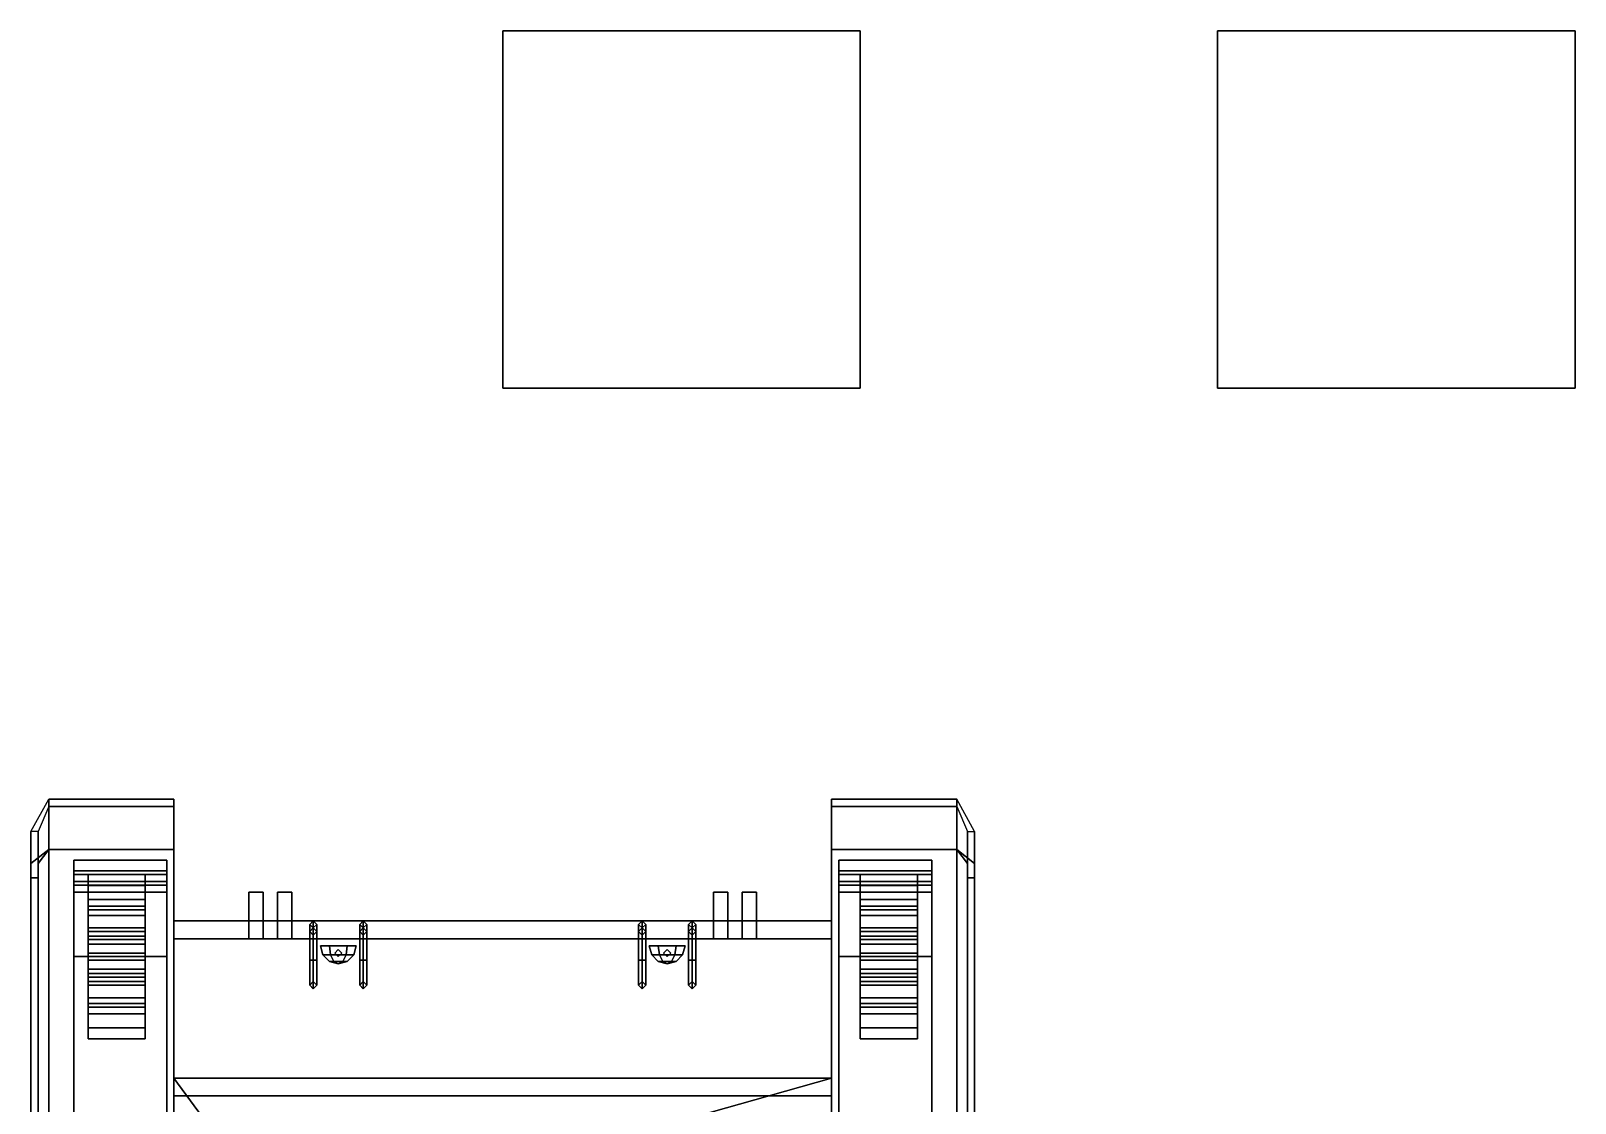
# Model space of a CAD drawing. Header units: millimetres. Extents: x -1.32 to 3, y -3.17 to 5.
# Drawn here: x -1.32 to 3, y 2 to 5 of the extents above; entities that cross this region are included whole.
import ezdxf

# ---------------------------------------------------------------- set-up
doc = ezdxf.new("R2010")
doc.units = ezdxf.units.MM
for name, color, linetype in [('mg2', 6, 'Continuous'), ('mudguards', 6, 'Continuous'), ('tracks', 3, 'Continuous'), ('wheels', 2, 'Continuous')]:
    doc.layers.add(name, color=color, linetype=linetype)

msp = doc.modelspace()

# ---------------------------------------------------------------- linework, layer by layer
for points in [[(1, 5, 1), (1, 5), (0, 5), (0, 5, 1)], [(1, 5), (1, 4), (0, 4), (0, 5)], [(0, 5), (0, 4), (0, 4, 1), (0, 5, 1)], [(0, 5, 1), (0, 4, 1), (1, 4, 1), (1, 5, 1)], [(1, 4, 1), (1, 4), (1, 5), (1, 5, 1)], [(3, 5), (3, 4), (2, 4), (2, 5)], [(2, 5), (2, 4), (3, 4), (3, 5)], [(0, 4, 1), (0, 4), (1, 4), (1, 4, 1)], [(-0.71, 2.59, 0.64), (-0.71, 2.46, 0.58), (-0.71, 2.51, 0.82), (-0.71, 2.59, 0.78)], [(-0.67, 2.59, 0.78), (-0.67, 2.59, 0.64), (-0.71, 2.59, 0.64), (-0.71, 2.59, 0.78)], [(-0.71, 2.59, 0.78), (-0.71, 2.51, 0.82), (-0.67, 2.51, 0.82), (-0.67, 2.59, 0.78)], [(-0.67, 2.59, 0.64), (-0.67, 2.46, 0.58), (-0.71, 2.46, 0.58), (-0.71, 2.59, 0.64)], [(-0.67, 2.51, 0.82), (-0.67, 2.46, 0.58), (-0.67, 2.59, 0.64), (-0.67, 2.59, 0.78)], [(-0.59, 2.59, 0.64), (-0.59, 2.46, 0.58), (-0.63, 2.46, 0.58), (-0.63, 2.59, 0.64)], [(-0.63, 2.59, 0.78), (-0.63, 2.51, 0.82), (-0.59, 2.51, 0.82), (-0.59, 2.59, 0.78)], [(-0.59, 2.59, 0.78), (-0.59, 2.59, 0.64), (-0.63, 2.59, 0.64), (-0.63, 2.59, 0.78)], [(-0.63, 2.59, 0.64), (-0.63, 2.46, 0.58), (-0.63, 2.51, 0.82), (-0.63, 2.59, 0.78)], [(-0.59, 2.51, 0.82), (-0.59, 2.46, 0.58), (-0.59, 2.59, 0.64), (-0.59, 2.59, 0.78)], [(0.59, 2.59, 0.64), (0.59, 2.46, 0.58), (0.59, 2.51, 0.82), (0.59, 2.59, 0.78)], [(0.59, 2.59, 0.78), (0.59, 2.51, 0.82), (0.63, 2.51, 0.82), (0.63, 2.59, 0.78)], [(0.63, 2.59, 0.78), (0.63, 2.59, 0.64), (0.59, 2.59, 0.64), (0.59, 2.59, 0.78)], [(0.63, 2.59, 0.64), (0.63, 2.46, 0.58), (0.59, 2.46, 0.58), (0.59, 2.59, 0.64)], [(0.63, 2.51, 0.82), (0.63, 2.46, 0.58), (0.63, 2.59, 0.64), (0.63, 2.59, 0.78)], [(0.67, 2.59, 0.64), (0.67, 2.46, 0.58), (0.67, 2.51, 0.82), (0.67, 2.59, 0.78)], [(0.71, 2.59, 0.78), (0.71, 2.59, 0.64), (0.67, 2.59, 0.64), (0.67, 2.59, 0.78)], [(0.67, 2.59, 0.78), (0.67, 2.51, 0.82), (0.71, 2.51, 0.82), (0.71, 2.59, 0.78)], [(0.71, 2.59, 0.64), (0.71, 2.46, 0.58), (0.67, 2.46, 0.58), (0.67, 2.59, 0.64)], [(0.71, 2.51, 0.82), (0.71, 2.46, 0.58), (0.71, 2.59, 0.64), (0.71, 2.59, 0.78)], [(-0.92, 2.51, 0.82), (-0.92, -2.7, 0.91), (-0.92, -0.48, 1.08), (-0.92, 2.07, 1.08)], [(0.92, 2.07, 1.08), (0.92, 2.51, 0.82), (-0.92, 2.51, 0.82), (-0.92, 2.07, 1.08)], [(-0.92, 2.46, 0.58), (-0.92, -2.7, 0.47), (-0.92, -2.7, 0.91), (-0.92, 2.51, 0.82)], [(0.92, 2.51, 0.82), (0.92, 2.46, 0.58), (-0.92, 2.46, 0.58), (-0.92, 2.51, 0.82)], [(-0.53, 2.51, 0.82), (-0.54, 2.5, 0.82), (-0.54, 2.48, 1.02), (-0.53, 2.49, 1.03)], [(-0.52, 2.5, 0.82), (-0.53, 2.51, 0.82), (-0.53, 2.49, 1.03), (-0.52, 2.48, 1.02)], [(-0.39, 2.51, 0.82), (-0.4, 2.5, 0.82), (-0.4, 2.48, 1.02), (-0.39, 2.49, 1.03)], [(-0.38, 2.5, 0.82), (-0.39, 2.51, 0.82), (-0.39, 2.49, 1.03), (-0.38, 2.48, 1.02)], [(0.39, 2.51, 0.82), (0.38, 2.5, 0.82), (0.38, 2.48, 1.02), (0.39, 2.49, 1.03)], [(0.4, 2.5, 0.82), (0.39, 2.51, 0.82), (0.39, 2.49, 1.03), (0.4, 2.48, 1.02)], [(0.53, 2.51, 0.82), (0.52, 2.5, 0.82), (0.52, 2.48, 1.02), (0.53, 2.49, 1.03)], [(0.54, 2.5, 0.82), (0.53, 2.51, 0.82), (0.53, 2.49, 1.03), (0.54, 2.48, 1.02)], [(0.92, -0.48, 1.08), (0.92, -2.7, 0.91), (0.92, 2.51, 0.82), (0.92, 2.07, 1.08)], [(0.92, -2.7, 0.91), (0.92, -2.7, 0.47), (0.92, 2.46, 0.58), (0.92, 2.51, 0.82)], [(-0.54, 2.5, 0.82), (-0.53, 2.49, 0.83), (-0.53, 2.47, 1.01), (-0.54, 2.48, 1.02)], [(-0.53, 2.49, 1.03), (-0.54, 2.48, 1.02), (-0.54, 2.4, 1.04), (-0.53, 2.4, 1.05)], [(-0.54, 2.48, 1.02), (-0.53, 2.47, 1.01), (-0.53, 2.4, 1.03), (-0.54, 2.4, 1.04)], [(-0.53, 2.49, 0.83), (-0.52, 2.5, 0.82), (-0.52, 2.48, 1.02), (-0.53, 2.47, 1.01)], [(-0.52, 2.48, 1.02), (-0.53, 2.49, 1.03), (-0.53, 2.4, 1.05), (-0.52, 2.4, 1.04)], [(-0.53, 2.47, 1.01), (-0.52, 2.48, 1.02), (-0.52, 2.4, 1.04), (-0.53, 2.4, 1.03)], [(-0.4, 2.5, 0.82), (-0.39, 2.49, 0.83), (-0.39, 2.47, 1.01), (-0.4, 2.48, 1.02)], [(-0.39, 2.49, 1.03), (-0.4, 2.48, 1.02), (-0.4, 2.4, 1.04), (-0.39, 2.4, 1.05)], [(-0.4, 2.48, 1.02), (-0.39, 2.47, 1.01), (-0.39, 2.4, 1.03), (-0.4, 2.4, 1.04)], [(-0.39, 2.49, 0.83), (-0.38, 2.5, 0.82), (-0.38, 2.48, 1.02), (-0.39, 2.47, 1.01)], [(-0.38, 2.48, 1.02), (-0.39, 2.49, 1.03), (-0.39, 2.4, 1.05), (-0.38, 2.4, 1.04)], [(-0.39, 2.47, 1.01), (-0.38, 2.48, 1.02), (-0.38, 2.4, 1.04), (-0.39, 2.4, 1.03)], [(0.38, 2.5, 0.82), (0.39, 2.49, 0.83), (0.39, 2.47, 1.01), (0.38, 2.48, 1.02)], [(0.39, 2.49, 1.03), (0.38, 2.48, 1.02), (0.38, 2.4, 1.04), (0.39, 2.4, 1.05)], [(0.38, 2.48, 1.02), (0.39, 2.47, 1.01), (0.39, 2.4, 1.03), (0.38, 2.4, 1.04)], [(0.39, 2.49, 0.83), (0.4, 2.5, 0.82), (0.4, 2.48, 1.02), (0.39, 2.47, 1.01)], [(0.4, 2.48, 1.02), (0.39, 2.49, 1.03), (0.39, 2.4, 1.05), (0.4, 2.4, 1.04)], [(0.39, 2.47, 1.01), (0.4, 2.48, 1.02), (0.4, 2.4, 1.04), (0.39, 2.4, 1.03)], [(0.52, 2.5, 0.82), (0.53, 2.49, 0.83), (0.53, 2.47, 1.01), (0.52, 2.48, 1.02)], [(0.53, 2.49, 1.03), (0.52, 2.48, 1.02), (0.52, 2.4, 1.04), (0.53, 2.4, 1.05)], [(0.52, 2.48, 1.02), (0.53, 2.47, 1.01), (0.53, 2.4, 1.03), (0.52, 2.4, 1.04)], [(0.53, 2.49, 0.83), (0.54, 2.5, 0.82), (0.54, 2.48, 1.02), (0.53, 2.47, 1.01)], [(0.54, 2.48, 1.02), (0.53, 2.49, 1.03), (0.53, 2.4, 1.05), (0.54, 2.4, 1.04)], [(0.53, 2.47, 1.01), (0.54, 2.48, 1.02), (0.54, 2.4, 1.04), (0.53, 2.4, 1.03)], [(0.92, 2.46, 0.58), (0.92, 2.02, 0.34), (-0.92, 2.02, 0.34), (-0.92, 2.46, 0.58)], [(-0.92, 2.02, 0.34), (-0.92, -2.24, 0.34), (-0.92, -2.7, 0.47), (-0.92, 2.46, 0.58)], [(-0.41, 2.44, 0.96), (-0.435, 2.44, 0.9167), (-0.485, 2.44, 0.9167), (-0.51, 2.44, 0.96)], [(-0.435, 2.44, 1.0033), (-0.41, 2.44, 0.96), (-0.51, 2.44, 0.96), (-0.485, 2.44, 1.0033)], [(-0.4817, 2.415, 0.9975), (-0.485, 2.44, 1.0033), (-0.51, 2.44, 0.96), (-0.5033, 2.415, 0.96)], [(-0.5033, 2.415, 0.96), (-0.51, 2.44, 0.96), (-0.485, 2.44, 0.9167), (-0.4817, 2.415, 0.9225)], [(-0.4383, 2.415, 0.9975), (-0.435, 2.44, 1.0033), (-0.485, 2.44, 1.0033), (-0.4817, 2.415, 0.9975)], [(-0.4817, 2.415, 0.9225), (-0.485, 2.44, 0.9167), (-0.435, 2.44, 0.9167), (-0.4383, 2.415, 0.9225)], [(-0.46, 2.43, 0.86), (-0.47, 2.42, 0.87), (-0.47, 2.42, 0.93), (-0.46, 2.43, 0.92)], [(-0.47, 2.42, 0.87), (-0.46, 2.41, 0.87), (-0.46, 2.41, 0.93), (-0.47, 2.42, 0.93)], [(-0.45, 2.42, 0.87), (-0.46, 2.43, 0.86), (-0.46, 2.43, 0.92), (-0.45, 2.42, 0.93)], [(-0.46, 2.41, 0.87), (-0.45, 2.42, 0.87), (-0.45, 2.42, 0.93), (-0.46, 2.41, 0.93)], [(-0.4167, 2.415, 0.96), (-0.41, 2.44, 0.96), (-0.435, 2.44, 1.0033), (-0.4383, 2.415, 0.9975)], [(-0.4383, 2.415, 0.9225), (-0.435, 2.44, 0.9167), (-0.41, 2.44, 0.96), (-0.4167, 2.415, 0.96)], [(0.4167, 2.415, 0.96), (0.41, 2.44, 0.96), (0.435, 2.44, 0.9167), (0.4383, 2.415, 0.9225)], [(0.4383, 2.415, 0.9975), (0.435, 2.44, 1.0033), (0.41, 2.44, 0.96), (0.4167, 2.415, 0.96)], [(0.485, 2.44, 1.0033), (0.51, 2.44, 0.96), (0.41, 2.44, 0.96), (0.435, 2.44, 1.0033)], [(0.51, 2.44, 0.96), (0.485, 2.44, 0.9167), (0.435, 2.44, 0.9167), (0.41, 2.44, 0.96)], [(0.4383, 2.415, 0.9225), (0.435, 2.44, 0.9167), (0.485, 2.44, 0.9167), (0.4817, 2.415, 0.9225)], [(0.4817, 2.415, 0.9975), (0.485, 2.44, 1.0033), (0.435, 2.44, 1.0033), (0.4383, 2.415, 0.9975)], [(0.46, 2.43, 0.86), (0.45, 2.42, 0.87), (0.45, 2.42, 0.93), (0.46, 2.43, 0.92)], [(0.45, 2.42, 0.87), (0.46, 2.41, 0.87), (0.46, 2.41, 0.93), (0.45, 2.42, 0.93)], [(0.47, 2.42, 0.87), (0.46, 2.43, 0.86), (0.46, 2.43, 0.92), (0.47, 2.42, 0.93)], [(0.46, 2.41, 0.87), (0.47, 2.42, 0.87), (0.47, 2.42, 0.93), (0.46, 2.41, 0.93)], [(0.4817, 2.415, 0.9225), (0.485, 2.44, 0.9167), (0.51, 2.44, 0.96), (0.5033, 2.415, 0.96)], [(0.5033, 2.415, 0.96), (0.51, 2.44, 0.96), (0.485, 2.44, 1.0033), (0.4817, 2.415, 0.9975)], [(0.92, -2.7, 0.47), (0.92, -2.24, 0.34), (0.92, 2.02, 0.34), (0.92, 2.46, 0.58)], [(-0.53, 2.4, 1.05), (-0.54, 2.4, 1.04), (-0.54, 2.33, 0.92), (-0.53, 2.32, 0.93)], [(-0.54, 2.4, 1.04), (-0.53, 2.4, 1.03), (-0.53, 2.34, 0.92), (-0.54, 2.33, 0.92)], [(-0.52, 2.4, 1.04), (-0.53, 2.4, 1.05), (-0.53, 2.32, 0.93), (-0.52, 2.33, 0.92)], [(-0.53, 2.4, 1.03), (-0.52, 2.4, 1.04), (-0.52, 2.33, 0.92), (-0.53, 2.34, 0.92)], [(-0.4725, 2.3967, 0.9817), (-0.4817, 2.415, 0.9975), (-0.5033, 2.415, 0.96), (-0.485, 2.3967, 0.96)], [(-0.485, 2.3967, 0.96), (-0.5033, 2.415, 0.96), (-0.4817, 2.415, 0.9225), (-0.4725, 2.3967, 0.9383)], [(-0.46, 2.39, 0.96), (-0.4725, 2.3967, 0.9817), (-0.485, 2.3967, 0.96), (-0.46, 2.39, 0.96)], [(-0.46, 2.39, 0.96), (-0.485, 2.3967, 0.96), (-0.4725, 2.3967, 0.9383), (-0.46, 2.39, 0.96)], [(-0.4475, 2.3967, 0.9817), (-0.4383, 2.415, 0.9975), (-0.4817, 2.415, 0.9975), (-0.4725, 2.3967, 0.9817)], [(-0.4725, 2.3967, 0.9383), (-0.4817, 2.415, 0.9225), (-0.4383, 2.415, 0.9225), (-0.4475, 2.3967, 0.9383)], [(-0.46, 2.39, 0.96), (-0.4475, 2.3967, 0.9817), (-0.4725, 2.3967, 0.9817), (-0.46, 2.39, 0.96)], [(-0.46, 2.39, 0.96), (-0.4725, 2.3967, 0.9383), (-0.4475, 2.3967, 0.9383), (-0.46, 2.39, 0.96)], [(-0.46, 2.39, 0.96), (-0.435, 2.3967, 0.96), (-0.4475, 2.3967, 0.9817), (-0.46, 2.39, 0.96)], [(-0.46, 2.39, 0.96), (-0.4475, 2.3967, 0.9383), (-0.435, 2.3967, 0.96), (-0.46, 2.39, 0.96)], [(-0.435, 2.3967, 0.96), (-0.4167, 2.415, 0.96), (-0.4383, 2.415, 0.9975), (-0.4475, 2.3967, 0.9817)], [(-0.4475, 2.3967, 0.9383), (-0.4383, 2.415, 0.9225), (-0.4167, 2.415, 0.96), (-0.435, 2.3967, 0.96)], [(-0.39, 2.4, 1.05), (-0.4, 2.4, 1.04), (-0.4, 2.33, 0.92), (-0.39, 2.32, 0.93)], [(-0.4, 2.4, 1.04), (-0.39, 2.4, 1.03), (-0.39, 2.34, 0.92), (-0.4, 2.33, 0.92)], [(-0.38, 2.4, 1.04), (-0.39, 2.4, 1.05), (-0.39, 2.32, 0.93), (-0.38, 2.33, 0.92)], [(-0.39, 2.4, 1.03), (-0.38, 2.4, 1.04), (-0.38, 2.33, 0.92), (-0.39, 2.34, 0.92)], [(0.39, 2.4, 1.05), (0.38, 2.4, 1.04), (0.38, 2.33, 0.92), (0.39, 2.32, 0.93)], [(0.38, 2.4, 1.04), (0.39, 2.4, 1.03), (0.39, 2.34, 0.92), (0.38, 2.33, 0.92)], [(0.4, 2.4, 1.04), (0.39, 2.4, 1.05), (0.39, 2.32, 0.93), (0.4, 2.33, 0.92)], [(0.39, 2.4, 1.03), (0.4, 2.4, 1.04), (0.4, 2.33, 0.92), (0.39, 2.34, 0.92)], [(0.435, 2.3967, 0.96), (0.4167, 2.415, 0.96), (0.4383, 2.415, 0.9225), (0.4475, 2.3967, 0.9383)], [(0.4475, 2.3967, 0.9817), (0.4383, 2.415, 0.9975), (0.4167, 2.415, 0.96), (0.435, 2.3967, 0.96)], [(0.46, 2.39, 0.96), (0.435, 2.3967, 0.96), (0.4475, 2.3967, 0.9383), (0.46, 2.39, 0.96)], [(0.46, 2.39, 0.96), (0.4475, 2.3967, 0.9817), (0.435, 2.3967, 0.96), (0.46, 2.39, 0.96)], [(0.4475, 2.3967, 0.9383), (0.4383, 2.415, 0.9225), (0.4817, 2.415, 0.9225), (0.4725, 2.3967, 0.9383)], [(0.4725, 2.3967, 0.9817), (0.4817, 2.415, 0.9975), (0.4383, 2.415, 0.9975), (0.4475, 2.3967, 0.9817)], [(0.46, 2.39, 0.96), (0.4475, 2.3967, 0.9383), (0.4725, 2.3967, 0.9383), (0.46, 2.39, 0.96)], [(0.46, 2.39, 0.96), (0.4725, 2.3967, 0.9817), (0.4475, 2.3967, 0.9817), (0.46, 2.39, 0.96)], [(0.46, 2.39, 0.96), (0.4725, 2.3967, 0.9383), (0.485, 2.3967, 0.96), (0.46, 2.39, 0.96)], [(0.46, 2.39, 0.96), (0.485, 2.3967, 0.96), (0.4725, 2.3967, 0.9817), (0.46, 2.39, 0.96)], [(0.4725, 2.3967, 0.9383), (0.4817, 2.415, 0.9225), (0.5033, 2.415, 0.96), (0.485, 2.3967, 0.96)], [(0.485, 2.3967, 0.96), (0.5033, 2.415, 0.96), (0.4817, 2.415, 0.9975), (0.4725, 2.3967, 0.9817)], [(0.52, 2.4, 1.04), (0.53, 2.4, 1.03), (0.53, 2.34, 0.92), (0.52, 2.33, 0.92)], [(0.53, 2.4, 1.05), (0.52, 2.4, 1.04), (0.52, 2.33, 0.92), (0.53, 2.32, 0.93)], [(0.53, 2.4, 1.03), (0.54, 2.4, 1.04), (0.54, 2.33, 0.92), (0.53, 2.34, 0.92)], [(0.54, 2.4, 1.04), (0.53, 2.4, 1.05), (0.53, 2.32, 0.93), (0.54, 2.33, 0.92)], [(-0.92, 2.07, 1.08), (-0.7, 1.77, 1.08), (-0.14, 1.77, 1.08), (0.92, 2.07, 1.08)], [(-0.92, 2.07, 1.08), (-0.92, 1.27, 1.08), (-0.7, 1.27, 1.08), (-0.7, 1.77, 1.08)], [(-0.14, 1.77, 1.08), (-0.14, 1.27, 1.08), (0.92, 1.27, 1.08), (0.92, 2.07, 1.08)], [(0.92, 2.02, 0.34), (0.92, -2.24, 0.34), (-0.92, -2.24, 0.34), (-0.92, 2.02, 0.34)]]:
    msp.add_3dface(points)
at = {"layer": 'mg2'}
for points in [[(-1.27, 2.85, 0.73), (-1.27, 2.71, 1.03), (-1.32, 2.67, 0.99), (-1.32, 2.76, 0.69)], [(-1.3, 2.76, 0.69), (-1.3, 2.67, 0.99), (-1.27, 2.71, 1.01), (-1.27, 2.83, 0.73)], [(-0.92, 2.85, 0.73), (-0.92, 2.71, 1.03), (-1.27, 2.71, 1.03), (-1.27, 2.85, 0.73)], [(-1.27, 2.85, 0.73), (-1.27, 2.83, 0.73), (-0.92, 2.83, 0.73), (-0.92, 2.85, 0.73)], [(-1.27, 2.83, 0.73), (-1.27, 2.71, 1.01), (-0.92, 2.71, 1.01), (-0.92, 2.83, 0.73)], [(-0.92, 2.85, 0.73), (-0.92, 2.71, 1.03), (-0.92, 2.51, 0.82), (-0.92, 2.46, 0.58)], [(-0.92, 2.46, 0.58), (-0.92, 2.51, 0.82), (-0.92, 2.71, 1.03), (-0.92, 2.85, 0.73)], [(-1.32, 2.67, 0.99), (-1.32, 1.23, 1.13), (-1.32, 2.63, 0.62), (-1.32, 2.76, 0.69)], [(-1.32, 2.63, 0.62), (-1.3, 2.63, 0.62), (-1.3, 2.76, 0.69), (-1.32, 2.76, 0.69)], [(-1.3, 2.76, 0.69), (-1.3, 2.63, 0.62), (-1.3, 1.23, 1.13), (-1.3, 2.67, 0.99)], [(-1.27, 2.71, 1.03), (-1.27, 1.21, 1.18), (-1.32, 1.23, 1.13), (-1.32, 2.67, 0.99)], [(-1.3, 2.67, 0.99), (-1.3, 1.23, 1.13), (-1.27, 1.21, 1.16), (-1.27, 2.71, 1.01)], [(-1.27, 2.71, 1.01), (-1.27, 1.21, 1.16), (-0.92, 1.21, 1.16), (-0.92, 2.71, 1.01)], [(-0.92, 2.71, 1.03), (-0.92, 1.21, 1.18), (-1.27, 1.21, 1.18), (-1.27, 2.71, 1.03)], [(-0.92, 1.27, 1.08), (-0.92, 1.2223, 1.1788), (-0.92, 2.71, 1.03), (-0.92, 2.07, 1.08)], [(-0.92, 2.07, 1.08), (-0.92, 2.71, 1.03), (-0.92, 1.2223, 1.1788), (-0.92, 1.27, 1.08)], [(-0.92, 2.51, 0.82), (-0.92, 2.07, 1.08), (-0.92, 2.07, 1.08), (-0.92, 2.71, 1.03)], [(-0.92, 2.71, 1.03), (-0.92, 2.07, 1.08), (-0.92, 2.07, 1.08), (-0.92, 2.51, 0.82)], [(-1.32, 1.23, 1.13), (-1.32, -1.33, 1.13), (-1.32, -2.8, 0.62), (-1.32, 2.63, 0.62)], [(-1.32, -2.8, 0.62), (-1.3, -2.8, 0.62), (-1.3, 2.63, 0.62), (-1.32, 2.63, 0.62)], [(-1.3, 2.63, 0.62), (-1.3, -2.8, 0.62), (-1.3, -1.33, 1.13), (-1.3, 1.23, 1.13)]]:
    msp.add_3dface(points, dxfattribs=at)
at = {"layer": 'mudguards'}
for points in [[(0.92, 2.85, 0.73), (0.92, 2.71, 1.03), (1.27, 2.71, 1.03), (1.27, 2.85, 0.73)], [(1.27, 2.85, 0.73), (1.27, 2.83, 0.73), (0.92, 2.83, 0.73), (0.92, 2.85, 0.73)], [(0.92, 2.85, 0.73), (0.92, 2.71, 1.03), (0.92, 2.51, 0.82), (0.92, 2.46, 0.58)], [(0.92, 2.46, 0.58), (0.92, 2.51, 0.82), (0.92, 2.71, 1.03), (0.92, 2.85, 0.73)], [(1.27, 2.83, 0.73), (1.27, 2.71, 1.01), (0.92, 2.71, 1.01), (0.92, 2.83, 0.73)], [(1.27, 2.85, 0.73), (1.27, 2.71, 1.03), (1.32, 2.67, 0.99), (1.32, 2.76, 0.69)], [(1.3, 2.76, 0.69), (1.3, 2.67, 0.99), (1.27, 2.71, 1.01), (1.27, 2.83, 0.73)], [(1.32, 2.63, 0.62), (1.3, 2.63, 0.62), (1.3, 2.76, 0.69), (1.32, 2.76, 0.69)], [(1.3, 2.76, 0.69), (1.3, 2.63, 0.62), (1.3, 1.23, 1.13), (1.3, 2.67, 0.99)], [(1.32, 2.67, 0.99), (1.32, 1.23, 1.13), (1.32, 2.63, 0.62), (1.32, 2.76, 0.69)], [(0.92, 2.71, 1.03), (0.92, 1.21, 1.18), (1.27, 1.21, 1.18), (1.27, 2.71, 1.03)], [(1.27, 2.71, 1.01), (1.27, 1.21, 1.16), (0.92, 1.21, 1.16), (0.92, 2.71, 1.01)], [(0.92, 2.71, 1.03), (0.92, 2.07, 1.08), (0.92, 2.07, 1.08), (0.92, 2.51, 0.82)], [(0.92, 2.51, 0.82), (0.92, 2.07, 1.08), (0.92, 2.07, 1.08), (0.92, 2.71, 1.03)], [(0.92, 2.07, 1.08), (0.92, 2.71, 1.03), (0.92, 1.2223, 1.1788), (0.92, 1.27, 1.08)], [(0.92, 1.27, 1.08), (0.92, 1.2223, 1.1788), (0.92, 2.71, 1.03), (0.92, 2.07, 1.08)], [(1.3, 2.67, 0.99), (1.3, 1.23, 1.13), (1.27, 1.21, 1.16), (1.27, 2.71, 1.01)], [(1.27, 2.71, 1.03), (1.27, 1.21, 1.18), (1.32, 1.23, 1.13), (1.32, 2.67, 0.99)], [(1.3, 2.63, 0.62), (1.3, -2.8, 0.62), (1.3, -1.33, 1.13), (1.3, 1.23, 1.13)], [(1.32, -2.8, 0.62), (1.3, -2.8, 0.62), (1.3, 2.63, 0.62), (1.32, 2.63, 0.62)], [(1.32, 1.23, 1.13), (1.32, -1.33, 1.13), (1.32, -2.8, 0.62), (1.32, 2.63, 0.62)]]:
    msp.add_3dface(points, dxfattribs=at)
at = {"layer": 'tracks'}
for points in [[(-1.2, 2.68, 0.63), (-1.2, 2.64, 0.45), (-1.2, 2.62, 0.47), (-1.2, 2.65, 0.63)], [(-0.94, 2.68, 0.63), (-0.94, 2.64, 0.45), (-1.2, 2.64, 0.45), (-1.2, 2.68, 0.63)], [(-1.2, 2.65, 0.63), (-1.2, 2.59, 0.82), (-1.2, 2.61, 0.84), (-1.2, 2.68, 0.63)], [(-1.2, 2.68, 0.63), (-1.2, 2.61, 0.84), (-0.94, 2.61, 0.84), (-0.94, 2.68, 0.63)], [(-0.94, 2.62, 0.47), (-0.94, 2.64, 0.45), (-0.94, 2.68, 0.63), (-0.94, 2.65, 0.63)], [(-0.94, 2.61, 0.84), (-0.94, 2.59, 0.82), (-0.94, 2.65, 0.63), (-0.94, 2.68, 0.63)], [(0.94, 2.68, 0.63), (0.94, 2.64, 0.45), (0.94, 2.62, 0.47), (0.94, 2.65, 0.63)], [(1.2, 2.68, 0.63), (1.2, 2.64, 0.45), (0.94, 2.64, 0.45), (0.94, 2.68, 0.63)], [(0.94, 2.65, 0.63), (0.94, 2.59, 0.82), (0.94, 2.61, 0.84), (0.94, 2.68, 0.63)], [(0.94, 2.68, 0.63), (0.94, 2.61, 0.84), (1.2, 2.61, 0.84), (1.2, 2.68, 0.63)], [(1.2, 2.62, 0.47), (1.2, 2.64, 0.45), (1.2, 2.68, 0.63), (1.2, 2.65, 0.63)], [(1.2, 2.61, 0.84), (1.2, 2.59, 0.82), (1.2, 2.65, 0.63), (1.2, 2.68, 0.63)], [(-1.2, 2.65, 0.63), (-1.2, 2.62, 0.47), (-0.94, 2.62, 0.47), (-0.94, 2.65, 0.63)], [(-0.94, 2.65, 0.63), (-0.94, 2.59, 0.82), (-1.2, 2.59, 0.82), (-1.2, 2.65, 0.63)], [(-1.2, 2.64, 0.45), (-1.2, 1.64, -0.01), (-1.2, 1.64, 0.02), (-1.2, 2.62, 0.47)], [(-0.94, 2.64, 0.45), (-0.94, 1.64, -0.01), (-1.2, 1.64, -0.01), (-1.2, 2.64, 0.45)], [(-0.94, 1.64, 0.02), (-0.94, 1.64, -0.01), (-0.94, 2.64, 0.45), (-0.94, 2.62, 0.47)], [(0.94, 2.65, 0.63), (0.94, 2.62, 0.47), (1.2, 2.62, 0.47), (1.2, 2.65, 0.63)], [(1.2, 2.65, 0.63), (1.2, 2.59, 0.82), (0.94, 2.59, 0.82), (0.94, 2.65, 0.63)], [(0.94, 2.64, 0.45), (0.94, 1.64, -0.01), (0.94, 1.64, 0.02), (0.94, 2.62, 0.47)], [(1.2, 2.64, 0.45), (1.2, 1.64, -0.01), (0.94, 1.64, -0.01), (0.94, 2.64, 0.45)], [(1.2, 1.64, 0.02), (1.2, 1.64, -0.01), (1.2, 2.64, 0.45), (1.2, 2.62, 0.47)], [(-1.2, 2.62, 0.47), (-1.2, 1.64, 0.02), (-0.94, 1.64, 0.02), (-0.94, 2.62, 0.47)], [(-1.2, 2.59, 0.82), (-1.2, 2.41, 0.86), (-1.2, 2.41, 0.89), (-1.2, 2.61, 0.84)], [(-1.2, 2.61, 0.84), (-1.2, 2.41, 0.89), (-0.94, 2.41, 0.89), (-0.94, 2.61, 0.84)], [(-0.94, 2.41, 0.89), (-0.94, 2.41, 0.86), (-0.94, 2.59, 0.82), (-0.94, 2.61, 0.84)], [(0.94, 2.62, 0.47), (0.94, 1.64, 0.02), (1.2, 1.64, 0.02), (1.2, 2.62, 0.47)], [(0.94, 2.59, 0.82), (0.94, 2.41, 0.86), (0.94, 2.41, 0.89), (0.94, 2.61, 0.84)], [(0.94, 2.61, 0.84), (0.94, 2.41, 0.89), (1.2, 2.41, 0.89), (1.2, 2.61, 0.84)], [(1.2, 2.41, 0.89), (1.2, 2.41, 0.86), (1.2, 2.59, 0.82), (1.2, 2.61, 0.84)], [(-0.94, 2.59, 0.82), (-0.94, 2.41, 0.86), (-1.2, 2.41, 0.86), (-1.2, 2.59, 0.82)], [(1.2, 2.59, 0.82), (1.2, 2.41, 0.86), (0.94, 2.41, 0.86), (0.94, 2.59, 0.82)], [(-1.2, 2.41, 0.89), (-1.2, 1.64, 0.81), (-0.94, 1.64, 0.81), (-0.94, 2.41, 0.89)], [(-1.2, 2.41, 0.86), (-1.2, 1.64, 0.78), (-1.2, 1.64, 0.81), (-1.2, 2.41, 0.89)], [(-0.94, 2.41, 0.86), (-0.94, 1.64, 0.78), (-1.2, 1.64, 0.78), (-1.2, 2.41, 0.86)], [(-0.94, 1.64, 0.81), (-0.94, 1.64, 0.78), (-0.94, 2.41, 0.86), (-0.94, 2.41, 0.89)], [(0.94, 2.41, 0.86), (0.94, 1.64, 0.78), (0.94, 1.64, 0.81), (0.94, 2.41, 0.89)], [(1.2, 2.41, 0.86), (1.2, 1.64, 0.78), (0.94, 1.64, 0.78), (0.94, 2.41, 0.86)], [(0.94, 2.41, 0.89), (0.94, 1.64, 0.81), (1.2, 1.64, 0.81), (1.2, 2.41, 0.89)], [(1.2, 1.64, 0.81), (1.2, 1.64, 0.78), (1.2, 2.41, 0.86), (1.2, 2.41, 0.89)]]:
    msp.add_3dface(points, dxfattribs=at)
at = {"layer": 'wheels'}
for points in [[(-1.16, 2.6092, 0.745), (-1.16, 2.64, 0.63), (-1.16, 2.57, 0.63), (-1.16, 2.5512, 0.7)], [(-1, 2.6092, 0.745), (-1, 2.64, 0.63), (-1.16, 2.64, 0.63), (-1.16, 2.6092, 0.745)], [(-1.16, 2.64, 0.63), (-1.16, 2.6092, 0.515), (-1.16, 2.5512, 0.56), (-1.16, 2.57, 0.63)], [(-1, 2.64, 0.63), (-1, 2.6092, 0.515), (-1.16, 2.6092, 0.515), (-1.16, 2.64, 0.63)], [(-1, 2.64, 0.63), (-1, 2.6092, 0.745), (-1, 2.5512, 0.7), (-1, 2.57, 0.63)], [(-1, 2.6092, 0.515), (-1, 2.64, 0.63), (-1, 2.57, 0.63), (-1, 2.5512, 0.56)], [(1, 2.64, 0.63), (1, 2.6092, 0.515), (1, 2.5512, 0.56), (1, 2.57, 0.63)], [(1.16, 2.64, 0.63), (1.16, 2.6092, 0.515), (1, 2.6092, 0.515), (1, 2.64, 0.63)], [(1, 2.6092, 0.745), (1, 2.64, 0.63), (1, 2.57, 0.63), (1, 2.5512, 0.7)], [(1.16, 2.6092, 0.745), (1.16, 2.64, 0.63), (1, 2.64, 0.63), (1, 2.6092, 0.745)], [(1.16, 2.6092, 0.515), (1.16, 2.64, 0.63), (1.16, 2.57, 0.63), (1.16, 2.5512, 0.56)], [(1.16, 2.64, 0.63), (1.16, 2.6092, 0.745), (1.16, 2.5512, 0.7), (1.16, 2.57, 0.63)], [(-1.16, 2.6092, 0.745), (-1.16, 2.6092, 0.745), (-1.16, 2.5512, 0.7), (-1.16, 2.5412, 0.7173)], [(-1.16, 2.525, 0.8292), (-1.16, 2.6092, 0.745), (-1.16, 2.5412, 0.7173), (-1.16, 2.49, 0.7686)], [(-1, 2.525, 0.8292), (-1, 2.6092, 0.745), (-1.16, 2.6092, 0.745), (-1.16, 2.525, 0.8292)], [(-1.16, 2.6092, 0.515), (-1.16, 2.6092, 0.515), (-1.16, 2.5412, 0.5427), (-1.16, 2.5512, 0.56)], [(-1.16, 2.6092, 0.515), (-1.16, 2.525, 0.4308), (-1.16, 2.49, 0.4914), (-1.16, 2.5412, 0.5427)], [(-1, 2.6092, 0.515), (-1, 2.525, 0.4308), (-1.16, 2.525, 0.4308), (-1.16, 2.6092, 0.515)], [(-1, 2.6092, 0.745), (-1, 2.525, 0.8292), (-1, 2.49, 0.7686), (-1, 2.5412, 0.7173)], [(-1, 2.6092, 0.745), (-1, 2.6092, 0.745), (-1, 2.5412, 0.7173), (-1, 2.5512, 0.7)], [(-1, 2.525, 0.4308), (-1, 2.6092, 0.515), (-1, 2.5412, 0.5427), (-1, 2.49, 0.4914)], [(-1, 2.6092, 0.515), (-1, 2.6092, 0.515), (-1, 2.5512, 0.56), (-1, 2.5412, 0.5427)], [(1, 2.6092, 0.515), (1, 2.6092, 0.515), (1, 2.5412, 0.5427), (1, 2.5512, 0.56)], [(1, 2.6092, 0.515), (1, 2.525, 0.4308), (1, 2.49, 0.4914), (1, 2.5412, 0.5427)], [(1.16, 2.6092, 0.515), (1.16, 2.525, 0.4308), (1, 2.525, 0.4308), (1, 2.6092, 0.515)], [(1, 2.6092, 0.745), (1, 2.6092, 0.745), (1, 2.5512, 0.7), (1, 2.5412, 0.7173)], [(1, 2.525, 0.8292), (1, 2.6092, 0.745), (1, 2.5412, 0.7173), (1, 2.49, 0.7686)], [(1.16, 2.525, 0.8292), (1.16, 2.6092, 0.745), (1, 2.6092, 0.745), (1, 2.525, 0.8292)], [(1.16, 2.6092, 0.515), (1.16, 2.6092, 0.515), (1.16, 2.5512, 0.56), (1.16, 2.5412, 0.5427)], [(1.16, 2.525, 0.4308), (1.16, 2.6092, 0.515), (1.16, 2.5412, 0.5427), (1.16, 2.49, 0.4914)], [(1.16, 2.6092, 0.745), (1.16, 2.525, 0.8292), (1.16, 2.49, 0.7686), (1.16, 2.5412, 0.7173)], [(1.16, 2.6092, 0.745), (1.16, 2.6092, 0.745), (1.16, 2.5412, 0.7173), (1.16, 2.5512, 0.7)], [(-1, 2.57, 0.63), (-1, 2.5512, 0.7), (-1.16, 2.5512, 0.7), (-1.16, 2.57, 0.63)], [(-1, 2.5512, 0.56), (-1, 2.57, 0.63), (-1.16, 2.57, 0.63), (-1.16, 2.5512, 0.56)], [(-1.16, 2.5412, 0.7173), (-1.16, 2.5512, 0.7), (-1.16, 2.4675, 0.6517), (-1.16, 2.4575, 0.669)], [(-1, 2.5512, 0.7), (-1, 2.4675, 0.6517), (-1.16, 2.4675, 0.6517), (-1.16, 2.5512, 0.7)], [(-1.16, 2.5512, 0.56), (-1.16, 2.5412, 0.5427), (-1.16, 2.4575, 0.591), (-1.16, 2.4675, 0.6083)], [(-1, 2.4675, 0.6083), (-1, 2.5512, 0.56), (-1.16, 2.5512, 0.56), (-1.16, 2.4675, 0.6083)], [(-1, 2.5512, 0.7), (-1, 2.5412, 0.7173), (-1, 2.4575, 0.669), (-1, 2.4675, 0.6517)], [(-1, 2.5412, 0.5427), (-1, 2.5512, 0.56), (-1, 2.4675, 0.6083), (-1, 2.4575, 0.591)], [(1.16, 2.57, 0.63), (1.16, 2.5512, 0.7), (1, 2.5512, 0.7), (1, 2.57, 0.63)], [(1.16, 2.5512, 0.56), (1.16, 2.57, 0.63), (1, 2.57, 0.63), (1, 2.5512, 0.56)], [(1, 2.5512, 0.56), (1, 2.5412, 0.5427), (1, 2.4575, 0.591), (1, 2.4675, 0.6083)], [(1, 2.5412, 0.7173), (1, 2.5512, 0.7), (1, 2.4675, 0.6517), (1, 2.4575, 0.669)], [(1.16, 2.5512, 0.7), (1.16, 2.4675, 0.6517), (1, 2.4675, 0.6517), (1, 2.5512, 0.7)], [(1.16, 2.4675, 0.6083), (1.16, 2.5512, 0.56), (1, 2.5512, 0.56), (1, 2.4675, 0.6083)], [(1.16, 2.5412, 0.5427), (1.16, 2.5512, 0.56), (1.16, 2.4675, 0.6083), (1.16, 2.4575, 0.591)], [(1.16, 2.5512, 0.7), (1.16, 2.5412, 0.7173), (1.16, 2.4575, 0.669), (1.16, 2.4675, 0.6517)], [(-1, 2.4575, 0.669), (-1, 2.5412, 0.7173), (-1.16, 2.5412, 0.7173), (-1.16, 2.4575, 0.669)], [(-1, 2.5412, 0.7173), (-1, 2.49, 0.7686), (-1.16, 2.49, 0.7686), (-1.16, 2.5412, 0.7173)], [(-1, 2.5412, 0.5427), (-1, 2.4575, 0.591), (-1.16, 2.4575, 0.591), (-1.16, 2.5412, 0.5427)], [(-1, 2.49, 0.4914), (-1, 2.5412, 0.5427), (-1.16, 2.5412, 0.5427), (-1.16, 2.49, 0.4914)], [(-1, 2.525, 0.4308), (-1, 2.41, 0.4), (-1.16, 2.41, 0.4), (-1.16, 2.525, 0.4308)], [(-1.16, 2.525, 0.4308), (-1.16, 2.41, 0.4), (-1.16, 2.42, 0.4727), (-1.16, 2.49, 0.4914)], [(-1.16, 2.41, 0.86), (-1.16, 2.525, 0.8292), (-1.16, 2.49, 0.7686), (-1.16, 2.42, 0.7873)], [(-1, 2.41, 0.86), (-1, 2.525, 0.8292), (-1.16, 2.525, 0.8292), (-1.16, 2.41, 0.86)], [(-1, 2.41, 0.4), (-1, 2.525, 0.4308), (-1, 2.49, 0.4914), (-1, 2.42, 0.4727)], [(-1, 2.525, 0.8292), (-1, 2.41, 0.86), (-1, 2.42, 0.7873), (-1, 2.49, 0.7686)], [(1.16, 2.5412, 0.5427), (1.16, 2.4575, 0.591), (1, 2.4575, 0.591), (1, 2.5412, 0.5427)], [(1.16, 2.49, 0.4914), (1.16, 2.5412, 0.5427), (1, 2.5412, 0.5427), (1, 2.49, 0.4914)], [(1.16, 2.4575, 0.669), (1.16, 2.5412, 0.7173), (1, 2.5412, 0.7173), (1, 2.4575, 0.669)], [(1.16, 2.5412, 0.7173), (1.16, 2.49, 0.7686), (1, 2.49, 0.7686), (1, 2.5412, 0.7173)], [(1.16, 2.525, 0.4308), (1.16, 2.41, 0.4), (1, 2.41, 0.4), (1, 2.525, 0.4308)], [(1, 2.525, 0.4308), (1, 2.41, 0.4), (1, 2.42, 0.4727), (1, 2.49, 0.4914)], [(1, 2.41, 0.86), (1, 2.525, 0.8292), (1, 2.49, 0.7686), (1, 2.42, 0.7873)], [(1.16, 2.41, 0.86), (1.16, 2.525, 0.8292), (1, 2.525, 0.8292), (1, 2.41, 0.86)], [(1.16, 2.41, 0.4), (1.16, 2.525, 0.4308), (1.16, 2.49, 0.4914), (1.16, 2.42, 0.4727)], [(1.16, 2.525, 0.8292), (1.16, 2.41, 0.86), (1.16, 2.42, 0.7873), (1.16, 2.49, 0.7686)], [(-1, 2.42, 0.4727), (-1, 2.49, 0.4914), (-1.16, 2.49, 0.4914), (-1.16, 2.42, 0.4727)], [(-1, 2.49, 0.7686), (-1, 2.42, 0.7873), (-1.16, 2.42, 0.7873), (-1.16, 2.49, 0.7686)], [(-1, 2.4675, 0.6517), (-1, 2.48, 0.63), (-1.16, 2.48, 0.63), (-1.16, 2.4675, 0.6517)], [(-1, 2.48, 0.63), (-1, 2.4675, 0.6083), (-1.16, 2.4675, 0.6083), (-1.16, 2.48, 0.63)], [(-1.16, 2.375, 0.6906), (-1.16, 2.445, 0.6906), (-1.16, 2.48, 0.63), (-1.16, 2.34, 0.63)], [(-1.16, 2.34, 0.63), (-1.16, 2.48, 0.63), (-1.16, 2.445, 0.5694), (-1.16, 2.375, 0.5694)], [(-1, 2.34, 0.63), (-1, 2.48, 0.63), (-1, 2.445, 0.6906), (-1, 2.375, 0.6906)], [(-1, 2.375, 0.5694), (-1, 2.445, 0.5694), (-1, 2.48, 0.63), (-1, 2.34, 0.63)], [(1.16, 2.42, 0.4727), (1.16, 2.49, 0.4914), (1, 2.49, 0.4914), (1, 2.42, 0.4727)], [(1.16, 2.49, 0.7686), (1.16, 2.42, 0.7873), (1, 2.42, 0.7873), (1, 2.49, 0.7686)], [(1.16, 2.4675, 0.6517), (1.16, 2.48, 0.63), (1, 2.48, 0.63), (1, 2.4675, 0.6517)], [(1.16, 2.48, 0.63), (1.16, 2.4675, 0.6083), (1, 2.4675, 0.6083), (1, 2.48, 0.63)], [(1, 2.375, 0.6906), (1, 2.445, 0.6906), (1, 2.48, 0.63), (1, 2.34, 0.63)], [(1, 2.34, 0.63), (1, 2.48, 0.63), (1, 2.445, 0.5694), (1, 2.375, 0.5694)], [(1.16, 2.34, 0.63), (1.16, 2.48, 0.63), (1.16, 2.445, 0.6906), (1.16, 2.375, 0.6906)], [(1.16, 2.375, 0.5694), (1.16, 2.445, 0.5694), (1.16, 2.48, 0.63), (1.16, 2.34, 0.63)], [(-1, 2.445, 0.6906), (-1, 2.4575, 0.669), (-1.16, 2.4575, 0.669), (-1.16, 2.445, 0.6906)], [(-1, 2.4575, 0.591), (-1, 2.445, 0.5694), (-1.16, 2.445, 0.5694), (-1.16, 2.4575, 0.591)], [(-1, 2.445, 0.5694), (-1, 2.42, 0.5694), (-1.16, 2.42, 0.5694), (-1.16, 2.445, 0.5694)], [(-1, 2.42, 0.6906), (-1, 2.445, 0.6906), (-1.16, 2.445, 0.6906), (-1.16, 2.42, 0.6906)], [(-1, 2.42, 0.5694), (-1, 2.42, 0.4727), (-1.16, 2.42, 0.4727), (-1.16, 2.42, 0.5694)], [(-1.16, 2.41, 0.4), (-1.16, 2.41, 0.4), (-1.16, 2.4, 0.4727), (-1.16, 2.42, 0.4727)], [(-1.16, 2.42, 0.4727), (-1.16, 2.4, 0.4727), (-1.16, 2.4, 0.5694), (-1.16, 2.42, 0.5694)], [(-1.16, 2.4, 0.7873), (-1.16, 2.42, 0.7873), (-1.16, 2.42, 0.6906), (-1.16, 2.4, 0.6906)], [(-1, 2.42, 0.7873), (-1, 2.42, 0.6906), (-1.16, 2.42, 0.6906), (-1.16, 2.42, 0.7873)], [(-1.16, 2.41, 0.86), (-1.16, 2.41, 0.86), (-1.16, 2.42, 0.7873), (-1.16, 2.4, 0.7873)], [(-1, 2.4, 0.4727), (-1, 2.42, 0.4727), (-1, 2.42, 0.5694), (-1, 2.4, 0.5694)], [(-1, 2.41, 0.4), (-1, 2.41, 0.4), (-1, 2.42, 0.4727), (-1, 2.4, 0.4727)], [(-1, 2.42, 0.7873), (-1, 2.4, 0.7873), (-1, 2.4, 0.6906), (-1, 2.42, 0.6906)], [(-1, 2.41, 0.86), (-1, 2.41, 0.86), (-1, 2.4, 0.7873), (-1, 2.42, 0.7873)], [(1.16, 2.445, 0.6906), (1.16, 2.4575, 0.669), (1, 2.4575, 0.669), (1, 2.445, 0.6906)], [(1.16, 2.4575, 0.591), (1.16, 2.445, 0.5694), (1, 2.445, 0.5694), (1, 2.4575, 0.591)], [(1.16, 2.445, 0.5694), (1.16, 2.42, 0.5694), (1, 2.42, 0.5694), (1, 2.445, 0.5694)], [(1.16, 2.42, 0.6906), (1.16, 2.445, 0.6906), (1, 2.445, 0.6906), (1, 2.42, 0.6906)], [(1.16, 2.42, 0.5694), (1.16, 2.42, 0.4727), (1, 2.42, 0.4727), (1, 2.42, 0.5694)], [(1, 2.42, 0.4727), (1, 2.4, 0.4727), (1, 2.4, 0.5694), (1, 2.42, 0.5694)], [(1, 2.41, 0.4), (1, 2.41, 0.4), (1, 2.4, 0.4727), (1, 2.42, 0.4727)], [(1, 2.41, 0.86), (1, 2.41, 0.86), (1, 2.42, 0.7873), (1, 2.4, 0.7873)], [(1, 2.4, 0.7873), (1, 2.42, 0.7873), (1, 2.42, 0.6906), (1, 2.4, 0.6906)], [(1.16, 2.42, 0.7873), (1.16, 2.42, 0.6906), (1, 2.42, 0.6906), (1, 2.42, 0.7873)], [(1.16, 2.4, 0.4727), (1.16, 2.42, 0.4727), (1.16, 2.42, 0.5694), (1.16, 2.4, 0.5694)], [(1.16, 2.41, 0.4), (1.16, 2.41, 0.4), (1.16, 2.42, 0.4727), (1.16, 2.4, 0.4727)], [(1.16, 2.41, 0.86), (1.16, 2.41, 0.86), (1.16, 2.4, 0.7873), (1.16, 2.42, 0.7873)], [(1.16, 2.42, 0.7873), (1.16, 2.4, 0.7873), (1.16, 2.4, 0.6906), (1.16, 2.42, 0.6906)], [(-1, 2.41, 0.4), (-1, 2.295, 0.4308), (-1.16, 2.295, 0.4308), (-1.16, 2.41, 0.4)], [(-1.16, 2.41, 0.4), (-1.16, 2.295, 0.4308), (-1.16, 2.33, 0.4914), (-1.16, 2.4, 0.4727)], [(-1.16, 2.295, 0.8292), (-1.16, 2.41, 0.86), (-1.16, 2.4, 0.7873), (-1.16, 2.33, 0.7686)], [(-1, 2.295, 0.8292), (-1, 2.41, 0.86), (-1.16, 2.41, 0.86), (-1.16, 2.295, 0.8292)], [(-1, 2.4, 0.4727), (-1, 2.4, 0.5694), (-1.16, 2.4, 0.5694), (-1.16, 2.4, 0.4727)], [(-1, 2.33, 0.4914), (-1, 2.4, 0.4727), (-1.16, 2.4, 0.4727), (-1.16, 2.33, 0.4914)], [(-1, 2.4, 0.5694), (-1, 2.375, 0.5694), (-1.16, 2.375, 0.5694), (-1.16, 2.4, 0.5694)], [(-1, 2.4, 0.6906), (-1, 2.4, 0.7873), (-1.16, 2.4, 0.7873), (-1.16, 2.4, 0.6906)], [(-1, 2.4, 0.7873), (-1, 2.33, 0.7686), (-1.16, 2.33, 0.7686), (-1.16, 2.4, 0.7873)], [(-1, 2.375, 0.6906), (-1, 2.4, 0.6906), (-1.16, 2.4, 0.6906), (-1.16, 2.375, 0.6906)], [(-1, 2.295, 0.4308), (-1, 2.41, 0.4), (-1, 2.4, 0.4727), (-1, 2.33, 0.4914)], [(-1, 2.41, 0.86), (-1, 2.295, 0.8292), (-1, 2.33, 0.7686), (-1, 2.4, 0.7873)], [(1.16, 2.41, 0.4), (1.16, 2.295, 0.4308), (1, 2.295, 0.4308), (1, 2.41, 0.4)], [(1, 2.41, 0.4), (1, 2.295, 0.4308), (1, 2.33, 0.4914), (1, 2.4, 0.4727)], [(1, 2.295, 0.8292), (1, 2.41, 0.86), (1, 2.4, 0.7873), (1, 2.33, 0.7686)], [(1.16, 2.295, 0.8292), (1.16, 2.41, 0.86), (1, 2.41, 0.86), (1, 2.295, 0.8292)], [(1.16, 2.4, 0.4727), (1.16, 2.4, 0.5694), (1, 2.4, 0.5694), (1, 2.4, 0.4727)], [(1.16, 2.33, 0.4914), (1.16, 2.4, 0.4727), (1, 2.4, 0.4727), (1, 2.33, 0.4914)], [(1.16, 2.4, 0.5694), (1.16, 2.375, 0.5694), (1, 2.375, 0.5694), (1, 2.4, 0.5694)], [(1.16, 2.4, 0.6906), (1.16, 2.4, 0.7873), (1, 2.4, 0.7873), (1, 2.4, 0.6906)], [(1.16, 2.4, 0.7873), (1.16, 2.33, 0.7686), (1, 2.33, 0.7686), (1, 2.4, 0.7873)], [(1.16, 2.375, 0.6906), (1.16, 2.4, 0.6906), (1, 2.4, 0.6906), (1, 2.375, 0.6906)], [(1.16, 2.295, 0.4308), (1.16, 2.41, 0.4), (1.16, 2.4, 0.4727), (1.16, 2.33, 0.4914)], [(1.16, 2.41, 0.86), (1.16, 2.295, 0.8292), (1.16, 2.33, 0.7686), (1.16, 2.4, 0.7873)], [(-1, 2.375, 0.5694), (-1, 2.3625, 0.591), (-1.16, 2.3625, 0.591), (-1.16, 2.375, 0.5694)], [(-1, 2.3625, 0.669), (-1, 2.375, 0.6906), (-1.16, 2.375, 0.6906), (-1.16, 2.3625, 0.669)], [(-1.16, 2.2788, 0.5427), (-1.16, 2.2688, 0.56), (-1.16, 2.3525, 0.6083), (-1.16, 2.3625, 0.591)], [(-1, 2.3625, 0.591), (-1, 2.2788, 0.5427), (-1.16, 2.2788, 0.5427), (-1.16, 2.3625, 0.591)], [(-1.16, 2.2688, 0.7), (-1.16, 2.2788, 0.7173), (-1.16, 2.3625, 0.669), (-1.16, 2.3525, 0.6517)], [(-1, 2.2788, 0.7173), (-1, 2.3625, 0.669), (-1.16, 2.3625, 0.669), (-1.16, 2.2788, 0.7173)], [(-1, 2.2688, 0.56), (-1, 2.3525, 0.6083), (-1.16, 2.3525, 0.6083), (-1.16, 2.2688, 0.56)], [(-1, 2.3525, 0.6083), (-1, 2.34, 0.63), (-1.16, 2.34, 0.63), (-1.16, 2.3525, 0.6083)], [(-1, 2.3525, 0.6517), (-1, 2.2688, 0.7), (-1.16, 2.2688, 0.7), (-1.16, 2.3525, 0.6517)], [(-1, 2.34, 0.63), (-1, 2.3525, 0.6517), (-1.16, 2.3525, 0.6517), (-1.16, 2.34, 0.63)], [(-1, 2.2688, 0.56), (-1, 2.2788, 0.5427), (-1, 2.3625, 0.591), (-1, 2.3525, 0.6083)], [(-1, 2.2788, 0.7173), (-1, 2.2688, 0.7), (-1, 2.3525, 0.6517), (-1, 2.3625, 0.669)], [(1.16, 2.375, 0.5694), (1.16, 2.3625, 0.591), (1, 2.3625, 0.591), (1, 2.375, 0.5694)], [(1.16, 2.3625, 0.669), (1.16, 2.375, 0.6906), (1, 2.375, 0.6906), (1, 2.3625, 0.669)], [(1, 2.2788, 0.5427), (1, 2.2688, 0.56), (1, 2.3525, 0.6083), (1, 2.3625, 0.591)], [(1.16, 2.3625, 0.591), (1.16, 2.2788, 0.5427), (1, 2.2788, 0.5427), (1, 2.3625, 0.591)], [(1, 2.2688, 0.7), (1, 2.2788, 0.7173), (1, 2.3625, 0.669), (1, 2.3525, 0.6517)], [(1.16, 2.2788, 0.7173), (1.16, 2.3625, 0.669), (1, 2.3625, 0.669), (1, 2.2788, 0.7173)], [(1.16, 2.2688, 0.56), (1.16, 2.3525, 0.6083), (1, 2.3525, 0.6083), (1, 2.2688, 0.56)], [(1.16, 2.3525, 0.6083), (1.16, 2.34, 0.63), (1, 2.34, 0.63), (1, 2.3525, 0.6083)], [(1.16, 2.3525, 0.6517), (1.16, 2.2688, 0.7), (1, 2.2688, 0.7), (1, 2.3525, 0.6517)], [(1.16, 2.34, 0.63), (1.16, 2.3525, 0.6517), (1, 2.3525, 0.6517), (1, 2.34, 0.63)], [(1.16, 2.2688, 0.56), (1.16, 2.2788, 0.5427), (1.16, 2.3625, 0.591), (1.16, 2.3525, 0.6083)], [(1.16, 2.2788, 0.7173), (1.16, 2.2688, 0.7), (1.16, 2.3525, 0.6517), (1.16, 2.3625, 0.669)], [(-1.16, 2.295, 0.4308), (-1.16, 2.2108, 0.515), (-1.16, 2.2788, 0.5427), (-1.16, 2.33, 0.4914)], [(-1, 2.2788, 0.5427), (-1, 2.33, 0.4914), (-1.16, 2.33, 0.4914), (-1.16, 2.2788, 0.5427)], [(-1.16, 2.2108, 0.745), (-1.16, 2.295, 0.8292), (-1.16, 2.33, 0.7686), (-1.16, 2.2788, 0.7173)], [(-1, 2.33, 0.7686), (-1, 2.2788, 0.7173), (-1.16, 2.2788, 0.7173), (-1.16, 2.33, 0.7686)], [(-1, 2.295, 0.4308), (-1, 2.2108, 0.515), (-1.16, 2.2108, 0.515), (-1.16, 2.295, 0.4308)], [(-1, 2.2108, 0.745), (-1, 2.295, 0.8292), (-1.16, 2.295, 0.8292), (-1.16, 2.2108, 0.745)], [(-1, 2.2108, 0.515), (-1, 2.295, 0.4308), (-1, 2.33, 0.4914), (-1, 2.2788, 0.5427)], [(-1, 2.295, 0.8292), (-1, 2.2108, 0.745), (-1, 2.2788, 0.7173), (-1, 2.33, 0.7686)], [(1, 2.295, 0.4308), (1, 2.2108, 0.515), (1, 2.2788, 0.5427), (1, 2.33, 0.4914)], [(1.16, 2.2788, 0.5427), (1.16, 2.33, 0.4914), (1, 2.33, 0.4914), (1, 2.2788, 0.5427)], [(1, 2.2108, 0.745), (1, 2.295, 0.8292), (1, 2.33, 0.7686), (1, 2.2788, 0.7173)], [(1.16, 2.33, 0.7686), (1.16, 2.2788, 0.7173), (1, 2.2788, 0.7173), (1, 2.33, 0.7686)], [(1.16, 2.295, 0.4308), (1.16, 2.2108, 0.515), (1, 2.2108, 0.515), (1, 2.295, 0.4308)], [(1.16, 2.2108, 0.745), (1.16, 2.295, 0.8292), (1, 2.295, 0.8292), (1, 2.2108, 0.745)], [(1.16, 2.2108, 0.515), (1.16, 2.295, 0.4308), (1.16, 2.33, 0.4914), (1.16, 2.2788, 0.5427)], [(1.16, 2.295, 0.8292), (1.16, 2.2108, 0.745), (1.16, 2.2788, 0.7173), (1.16, 2.33, 0.7686)], [(-1.16, 2.2108, 0.515), (-1.16, 2.2108, 0.515), (-1.16, 2.2688, 0.56), (-1.16, 2.2788, 0.5427)], [(-1.16, 2.2108, 0.745), (-1.16, 2.2108, 0.745), (-1.16, 2.2788, 0.7173), (-1.16, 2.2688, 0.7)], [(-1.16, 2.2108, 0.515), (-1.16, 2.18, 0.63), (-1.16, 2.25, 0.63), (-1.16, 2.2688, 0.56)], [(-1, 2.25, 0.63), (-1, 2.2688, 0.56), (-1.16, 2.2688, 0.56), (-1.16, 2.25, 0.63)], [(-1.16, 2.18, 0.63), (-1.16, 2.2108, 0.745), (-1.16, 2.2688, 0.7), (-1.16, 2.25, 0.63)], [(-1, 2.2688, 0.7), (-1, 2.25, 0.63), (-1.16, 2.25, 0.63), (-1.16, 2.2688, 0.7)], [(-1, 2.2108, 0.515), (-1, 2.2108, 0.515), (-1, 2.2788, 0.5427), (-1, 2.2688, 0.56)], [(-1, 2.2108, 0.745), (-1, 2.2108, 0.745), (-1, 2.2688, 0.7), (-1, 2.2788, 0.7173)], [(-1, 2.18, 0.63), (-1, 2.2108, 0.515), (-1, 2.2688, 0.56), (-1, 2.25, 0.63)], [(-1, 2.2108, 0.745), (-1, 2.18, 0.63), (-1, 2.25, 0.63), (-1, 2.2688, 0.7)], [(1, 2.2108, 0.515), (1, 2.2108, 0.515), (1, 2.2688, 0.56), (1, 2.2788, 0.5427)], [(1, 2.2108, 0.745), (1, 2.2108, 0.745), (1, 2.2788, 0.7173), (1, 2.2688, 0.7)], [(1, 2.2108, 0.515), (1, 2.18, 0.63), (1, 2.25, 0.63), (1, 2.2688, 0.56)], [(1.16, 2.25, 0.63), (1.16, 2.2688, 0.56), (1, 2.2688, 0.56), (1, 2.25, 0.63)], [(1, 2.18, 0.63), (1, 2.2108, 0.745), (1, 2.2688, 0.7), (1, 2.25, 0.63)], [(1.16, 2.2688, 0.7), (1.16, 2.25, 0.63), (1, 2.25, 0.63), (1, 2.2688, 0.7)], [(1.16, 2.2108, 0.515), (1.16, 2.2108, 0.515), (1.16, 2.2788, 0.5427), (1.16, 2.2688, 0.56)], [(1.16, 2.2108, 0.745), (1.16, 2.2108, 0.745), (1.16, 2.2688, 0.7), (1.16, 2.2788, 0.7173)], [(1.16, 2.18, 0.63), (1.16, 2.2108, 0.515), (1.16, 2.2688, 0.56), (1.16, 2.25, 0.63)], [(1.16, 2.2108, 0.745), (1.16, 2.18, 0.63), (1.16, 2.25, 0.63), (1.16, 2.2688, 0.7)], [(-1, 2.2108, 0.515), (-1, 2.18, 0.63), (-1.16, 2.18, 0.63), (-1.16, 2.2108, 0.515)], [(-1, 2.18, 0.63), (-1, 2.2108, 0.745), (-1.16, 2.2108, 0.745), (-1.16, 2.18, 0.63)], [(1.16, 2.2108, 0.515), (1.16, 2.18, 0.63), (1, 2.18, 0.63), (1, 2.2108, 0.515)], [(1.16, 2.18, 0.63), (1.16, 2.2108, 0.745), (1, 2.2108, 0.745), (1, 2.18, 0.63)]]:
    msp.add_3dface(points, dxfattribs=at)

doc.saveas('drawing.dxf')
